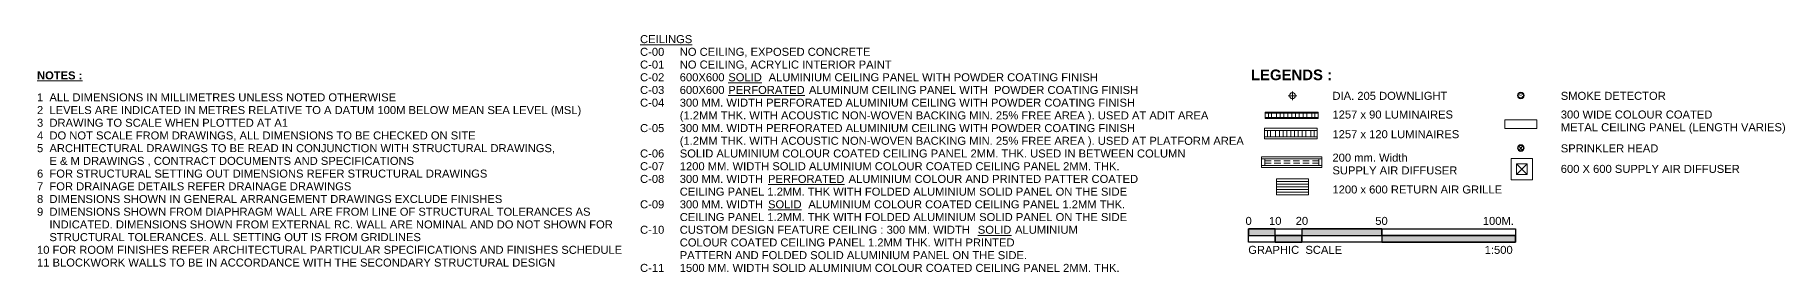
# Model space of a CAD drawing. Header units: millimetres. Extents: x 984 to 425800, y -34355 to 59419.
# Drawn here: x 425144 to 425800, y -131 to -42 of the extents above; entities that cross this region are included whole.
import ezdxf

# ---------------------------------------------------------------- set-up
doc = ezdxf.new("R2010")
doc.units = ezdxf.units.MM
doc.linetypes.add('Hidden - Short', pattern=[3.571875, 2.38125, -1.190625])
for name, color, linetype, lineweight in [('A-ANNO-NOTE', 3, 'Continuous', 25), ('A-DETL', 1, 'Continuous', 70), ('G-ANNO-TEXT', 3, 'Continuous', 9)]:
    doc.layers.add(name, color=color, linetype=linetype, lineweight=lineweight)
doc.styles.add('Arial_5', font='arial.ttf', dxfattribs={"height": 3})
doc.styles.add('Arial_6', font='arial.ttf', dxfattribs={"height": 1.5})
doc.styles.add('Arial_B', font='arialbd.ttf', dxfattribs={"height": 4})
doc.styles.add('Arial_B_1', font='arialbd.ttf', dxfattribs={"height": 3})

# ---------------------------------------------------------------- blocks, each defined once
blk = doc.blocks.new('Graphic scale 500 - Graphic scale 500-16623879-DD_Legend Notes Part Plans - Ceiling Plan 1_500 finish')
at = {"layer": 'A-ANNO-NOTE', "lineweight": 9}
h = blk.add_hatch(color=256, dxfattribs=at)
h.paths.add_polyline_path([(336.45, -117.24), (306.45, -117.24), (306.45, -114.76), (336.45, -114.76)])
h.paths.add_polyline_path([(296.45, -114.76), (296.45, -117.24), (286.45, -117.24), (286.45, -114.76)])
h = blk.add_hatch(color=256, dxfattribs=at)
h.paths.add_polyline_path([(386.45, -119.72), (336.45, -119.72), (336.45, -117.24), (386.45, -117.24)])
h.paths.add_polyline_path([(306.45, -117.24), (306.45, -119.72), (296.45, -119.72), (296.45, -117.24)])
at = {"layer": 'A-ANNO-NOTE'}
for p, q in [((286.45, -119.72), (286.45, -114.76)), ((286.45, -114.76), (386.45, -114.76)), ((296.45, -114.76), (286.45, -114.76)), ((286.45, -114.76), (286.45, -117.24)), ((286.45, -117.24), (386.45, -117.24)), ((286.45, -117.24), (296.45, -117.24)), ((296.45, -119.72), (296.45, -114.76)), ((296.45, -117.24), (296.45, -114.76)), ((306.45, -117.24), (296.45, -117.24)), ((296.45, -117.24), (296.45, -119.72)), ((306.45, -114.76), (306.45, -119.72)), ((336.45, -114.76), (306.45, -114.76)), ((306.45, -114.76), (306.45, -117.24)), ((306.45, -119.72), (306.45, -117.24)), ((306.45, -117.24), (336.45, -117.24)), ((336.45, -114.76), (336.45, -119.72)), ((336.45, -117.24), (336.45, -114.76)), ((386.45, -117.24), (336.45, -117.24)), ((336.45, -117.24), (336.45, -119.72)), ((386.45, -114.76), (386.45, -119.72)), ((386.45, -119.72), (386.45, -117.24)), ((386.45, -119.72), (286.45, -119.72)), ((296.45, -119.72), (306.45, -119.72)), ((336.45, -119.72), (386.45, -119.72))]:
    blk.add_line(p, q, dxfattribs=at)
at = {"layer": 'A-ANNO-NOTE', "lineweight": 9, "char_height": 3, "attachment_point": 1, "style": 'Arial_5', "bg_fill": 3, "box_fill_scale": 1.25, "bg_fill_color": 256, "bg_fill_true_color": 13158600, "bg_fill_transparency": 0}
for s, insert, width in [('0', (285.31, -110.27), 2.8861), ('10', (294.12, -110.27), 5.7721), ('50', (333.95, -110.27), 5.7721), ('100M.', (374.26, -110.27), 14.3502), ('GRAPHIC  SCALE', (286.34, -121.12), 43.211), ('1:500', (374.96, -121.12), 12.9873)]:
    blk.add_mtext(s, dxfattribs=dict(at, insert=insert, width=width))
at = {"layer": 'A-ANNO-NOTE', "lineweight": 9, "insert": (304.12, -110.27), "char_height": 3, "width": 5.7721, "attachment_point": 1, "style": 'Arial_5', "bg_fill": 3, "box_fill_scale": 1.25, "bg_fill_color": 256, "bg_fill_true_color": 13158600, "bg_fill_transparency": 0}
blk.add_mtext('20', dxfattribs=at)

msp = doc.modelspace()

# ---------------------------------------------------------------- linework, layer by layer
at = {"layer": 'A-DETL', "lineweight": 9}
for p, q in [((425616.75, -64.9), (425613.52, -64.9)), ((425615.14, -63.29), (425615.14, -66.52)), ((425604.93, -70.99), (425624.73, -70.99)), ((425604.93, -73.43), (425604.93, -70.99)), ((425604.93, -71.4), (425624.73, -71.4)), ((425606.15, -73.02), (425606.15, -71.4)), ((425607.23, -73.02), (425607.23, -71.4)), ((425609.11, -73.02), (425609.11, -71.4)), ((425610.59, -73.02), (425610.59, -71.4)), ((425611.94, -73.02), (425611.94, -71.4)), ((425613.4, -73.02), (425613.4, -71.4)), ((425614.86, -73.02), (425614.86, -71.4)), ((425616.25, -73.02), (425616.25, -71.4)), ((425617.6, -73.02), (425617.6, -71.4)), ((425619.13, -73.02), (425619.13, -71.4)), ((425620.52, -73.02), (425620.52, -71.4)), ((425622.36, -73.02), (425622.36, -71.4)), ((425623.57, -71.4), (425623.57, -73.02)), ((425624.73, -70.99), (425624.73, -73.43)), ((425604.62, -77.03), (425624.42, -77.03)), ((425604.62, -80.99), (425604.62, -77.03)), ((425604.62, -77.86), (425624.42, -77.86)), ((425624.73, -73.02), (425604.93, -73.02)), ((425624.73, -73.43), (425604.93, -73.43)), ((425605.83, -80.29), (425605.83, -77.86)), ((425606.92, -80.29), (425606.92, -77.86)), ((425608.8, -80.29), (425608.8, -77.86)), ((425610.28, -80.29), (425610.28, -77.86)), ((425611.63, -80.29), (425611.63, -77.86)), ((425613.09, -80.29), (425613.09, -77.86)), ((425614.55, -80.29), (425614.55, -77.86)), ((425615.94, -80.29), (425615.94, -77.86)), ((425617.29, -80.29), (425617.29, -77.86)), ((425618.82, -80.29), (425618.82, -77.86)), ((425620.21, -80.29), (425620.21, -77.86)), ((425622.05, -80.29), (425622.05, -77.86)), ((425623.26, -77.86), (425623.26, -80.29)), ((425624.42, -77.03), (425624.42, -80.99)), ((425694.71, -73.84), (425706.69, -73.84)), ((425694.71, -77.16), (425694.71, -73.84)), ((425706.69, -77.16), (425694.71, -77.16)), ((425706.69, -73.84), (425706.69, -77.16)), ((425624.42, -80.29), (425604.62, -80.29)), ((425624.42, -80.99), (425604.62, -80.99)), ((425700.04, -83.72), (425701.35, -85.23)), ((425701.39, -83.72), (425700.08, -85.23)), ((425603.51, -87.75), (425626.17, -87.75)), ((425603.51, -91.7), (425603.51, -87.75)), ((425603.51, -88.57), (425626.17, -88.57)), ((425626.17, -91), (425603.51, -91)), ((425626.17, -91.7), (425603.51, -91.7)), ((425604.73, -91), (425604.73, -88.57)), ((425625.01, -88.57), (425625.01, -91)), ((425626.17, -87.75), (425626.17, -91.7)), ((425705.05, -88.34), (425697.05, -88.34)), ((425697.05, -88.34), (425697.05, -96.34)), ((425699.05, -90.34), (425699.05, -94.34)), ((425703.05, -90.34), (425699.05, -90.34)), ((425703.05, -94.34), (425699.05, -90.34)), ((425699.05, -94.34), (425703.05, -90.34)), ((425703.05, -94.34), (425703.05, -90.34)), ((425705.05, -96.34), (425705.05, -88.34)), ((425609.14, -96.02), (425621.14, -96.02)), ((425609.14, -102.02), (425609.14, -96.02)), ((425621.14, -97.02), (425609.14, -97.02)), ((425621.14, -98.02), (425609.14, -98.02)), ((425621.14, -96.02), (425621.14, -102.02)), ((425697.05, -96.34), (425705.05, -96.34)), ((425699.05, -94.34), (425703.05, -94.34)), ((425621.14, -99.02), (425609.14, -99.02)), ((425621.14, -100.02), (425609.14, -100.02)), ((425621.14, -101.02), (425609.14, -101.02)), ((425621.14, -102.02), (425609.14, -102.02))]:
    msp.add_line(p, q, dxfattribs=at)
at = {"layer": 'A-DETL', "linetype": 'Hidden - Short', "lineweight": 9}
for p, q in [((425604.73, -89.29), (425625.01, -89.29)), ((425625.01, -90.18), (425604.73, -90.18))]:
    msp.add_line(p, q, dxfattribs=at)
at = {"layer": 'A-DETL', "lineweight": 9}
for centre, radius in [((425615.14, -64.86), 1.12), ((425700.71, -64.77), 1.25), ((425700.71, -64.77), 1), ((425700.71, -84.46), 1.25), ((425700.71, -84.46), 1)]:
    msp.add_circle(centre, radius, dxfattribs=at)

# ---------------------------------------------------------------- block references
at = {"layer": 'A-ANNO-NOTE', "lineweight": 9}
msp.add_blockref('Graphic scale 500 - Graphic scale 500-16623879-DD_Legend Notes Part Plans - Ceiling Plan 1_500 finish', (425312.23, 0), dxfattribs=at)

# ---------------------------------------------------------------- texts
at = {"layer": 'G-ANNO-TEXT', "color": 7, "attachment_point": 1}
for s, insert, char_height, width, style in [('\\LCEILINGS', (425370.61, -42.15), 3, 24.0506, 'Arial_5'), ('C-00', (425370.61, -46.91), 3, 11.1435, 'Arial_5'), ('C-01', (425370.61, -51.68), 3, 11.1435, 'Arial_5'), ('^I^I', (425379.8, -46.91), 3, 6.8945, 'Arial_5'), ('^I^I', (425379.8, -51.68), 3, 6.8945, 'Arial_5'), ('NO CEILING, EXPOSED CONCRETE', (425385.49, -46.91), 3, 87.7046, 'Arial_5'), ('NO CEILING, ACRYLIC INTERIOR PAINT', (425385.49, -51.68), 3, 97.5654, 'Arial_5'), ('\\LNOTES :', (425144.58, -55.74), 3, 20.924, 'Arial_B_1'), ('C-02', (425370.61, -56.44), 3, 11.1435, 'Arial_5'), ('^I^I', (425379.8, -56.44), 3, 6.8945, 'Arial_5'), ('600X600 ', (425385.49, -56.44), 3, 22.0464, 'Arial_5'), ('\\LSOLID ', (425403.68, -56.44), 3, 16.9156, 'Arial_5'), (' ALUMINIUM CEILING PANEL WITH POWDER COATING FINISH', (425417.64, -56.44), 3, 153.6033, 'Arial_5'), ('LEGENDS :', (425599.56, -55.04), 4, 37.1181, 'Arial_B'), ('C-03', (425370.61, -61.2), 3, 11.1435, 'Arial_5'), ('^I^I', (425379.8, -61.2), 3, 6.8945, 'Arial_5'), ('600X600 ', (425385.49, -61.2), 3, 22.0464, 'Arial_5'), ('\\LPERFORATED ', (425403.68, -61.2), 3, 36.6371, 'Arial_5'), ('ALUMINUM CEILING PANEL WITH  POWDER COATING FINISH ', (425433.91, -61.2), 3, 153.6033, 'Arial_5'), ('DIA. 205 DOWNLIGHT', (425630.13, -63.4), 3, 53.3122, 'Arial_5'), ('S', (425700.02, -64.1), 1.5, 1.6835, 'Arial_6'), ('SMOKE DETECTOR', (425715.71, -63.4), 3, 48.4219, 'Arial_5'), ('^I', (425560.38, -65.96), 3, 4.4895, 'Arial_5'), ('1257 x 90 LUMINAIRES', (425630.13, -70.4), 3, 55.5569, 'Arial_5'), ('300 WIDE COLOUR COATED', (425715.71, -70.4), 3, 70.1477, 'Arial_5'), ('1257 x 120 LUMINAIRES', (425630.13, -77.77), 3, 58.443, 'Arial_5'), ('METAL CEILING PANEL (LENGTH VARIES)', (425715.71, -75.16), 3, 103.7384, 'Arial_5'), ('SPRINKLER HEAD', (425715.71, -83.09), 3, 44.8945, 'Arial_5'), ('SUPPLY AIR DIFFUSER', (425630.13, -91.34), 3, 57.4008, 'Arial_5'), ('200 mm. Width ', (425630.13, -86.57), 3, 36.7173, 'Arial_5'), ('600 X 600 SUPPLY AIR DIFFUSER', (425715.71, -90.78), 3, 82.3333, 'Arial_5'), ('C-08', (425370.61, -94.54), 3, 11.1435, 'Arial_5'), ('^I^I', (425379.8, -94.54), 3, 6.8945, 'Arial_5'), ('300 MM. WIDTH ', (425385.49, -94.54), 3, 40.0844, 'Arial_5'), ('\\LPERFORATED ', (425418.57, -94.54), 3, 36.6371, 'Arial_5'), ('ALUMINIUM COLOUR AND PRINTED PATTER COATED ', (425448.79, -94.54), 3, 134.7637, 'Arial_5'), ('^I^I^I', (425370.61, -99.3), 3, 18.038, 'Arial_5'), ('CEILING PANEL 1.2MM. THK WITH FOLDED ALUMINIUM SOLID PANEL ON THE SIDE', (425385.49, -99.3), 3, 206.4345, 'Arial_5'), ('\\LSOLID ', (425418.57, -104.06), 3, 16.9156, 'Arial_5'), (' ALUMINIUM COLOUR COATED CEILING PANEL 1.2MM THK. ', (425432.52, -104.06), 3, 148.7932, 'Arial_5'), ('1200 x 600 RETURN AIR GRILLE', (425630.13, -98.5), 3, 78.2447, 'Arial_5'), ('\\LSOLID ', (425497.21, -113.59), 3, 16.9156, 'Arial_5'), ('ALUMINIUM ', (425511.17, -113.59), 3, 30.2236, 'Arial_5')]:
    msp.add_mtext(s, dxfattribs=dict(at, insert=insert, char_height=char_height, width=width, style=style))
at = {"layer": 'G-ANNO-TEXT', "color": 7, "insert": (425144.58, -63.96), "char_height": 3, "width": 165.8691, "attachment_point": 1, "style": 'Arial_5', "bg_fill": 3, "box_fill_scale": 1.25, "bg_fill_color": 256, "bg_fill_true_color": 13158600, "bg_fill_transparency": 0}
msp.add_mtext('1  ALL DIMENSIONS IN MILLIMETRES UNLESS NOTED OTHERWISE', dxfattribs=at)

# ---------------------------------------------------------------- next in the draw order: texts
at = {"layer": 'G-ANNO-TEXT', "color": 7, "insert": (425144.58, -68.73), "char_height": 3, "width": 251.4894, "attachment_point": 1, "style": 'Arial_5', "bg_fill": 3, "box_fill_scale": 1.25, "bg_fill_color": 256, "bg_fill_true_color": 13158600, "bg_fill_transparency": 0}
msp.add_mtext('2  LEVELS ARE INDICATED IN METRES RELATIVE TO A DATUM 100M BELOW MEAN SEA LEVEL (MSL)', dxfattribs=at)

# ---------------------------------------------------------------- next in the draw order: texts
at = {"layer": 'G-ANNO-TEXT', "color": 7, "char_height": 3, "attachment_point": 1, "style": 'Arial_5'}
for s, insert, width in [('^I^I^I', (425370.61, -70.73), 18.038), ('C-04 ', (425370.61, -65.96), 12.5865), ('^I', (425380.99, -65.96), 5.4515), ('300 MM. WIDTH PERFORATED ALUMINIUM CEILING WITH POWDER COATING FINISH ', (425385.49, -65.96), 211.9662), ('(1.2MM THK. WITH ACOUSTIC NON-WOVEN BACKING MIN. 25% FREE AREA ). USED AT ADIT AREA ', (425385.49, -70.73), 245.637), ('C-05 ', (425370.61, -75.49), 12.5865), ('^I', (425380.99, -75.49), 5.4515), ('300 MM. WIDTH PERFORATED ALUMINIUM CEILING WITH POWDER COATING FINISH ', (425385.49, -75.49), 211.9662)]:
    msp.add_mtext(s, dxfattribs=dict(at, insert=insert, width=width))
at = {"layer": 'G-ANNO-TEXT', "color": 7, "insert": (425144.58, -73.49), "char_height": 3, "width": 116.4852, "attachment_point": 1, "style": 'Arial_5', "bg_fill": 3, "box_fill_scale": 1.25, "bg_fill_color": 256, "bg_fill_true_color": 13158600, "bg_fill_transparency": 0}
msp.add_mtext('3  DRAWING TO SCALE WHEN PLOTTED AT A1', dxfattribs=at)

# ---------------------------------------------------------------- next in the draw order: texts
at = {"layer": 'G-ANNO-TEXT', "color": 7, "insert": (425144.58, -78.25), "char_height": 3, "width": 202.4261, "attachment_point": 1, "style": 'Arial_5', "bg_fill": 3, "box_fill_scale": 1.25, "bg_fill_color": 256, "bg_fill_true_color": 13158600, "bg_fill_transparency": 0}
msp.add_mtext('4  DO NOT SCALE FROM DRAWINGS, ALL DIMENSIONS TO BE CHECKED ON SITE', dxfattribs=at)

# ---------------------------------------------------------------- next in the draw order: texts
at = {"layer": 'G-ANNO-TEXT', "color": 7, "insert": (425144.58, -83.01), "char_height": 3, "width": 239.4641, "attachment_point": 1, "style": 'Arial_5', "bg_fill": 3, "box_fill_scale": 1.25, "bg_fill_color": 256, "bg_fill_true_color": 13158600, "bg_fill_transparency": 0}
msp.add_mtext('5  ARCHITECTURAL DRAWINGS TO BE READ IN CONJUNCTION WITH STRUCTURAL DRAWINGS,', dxfattribs=at)

# ---------------------------------------------------------------- next in the draw order: texts
at = {"layer": 'G-ANNO-TEXT', "color": 7, "char_height": 3, "attachment_point": 1, "style": 'Arial_5'}
for s, insert, width in [('^I^I^I', (425370.61, -80.25), 18.038), ('C-06 ', (425370.61, -85.01), 12.5865), ('^I', (425380.99, -85.01), 5.4515), ('SOLID ALUMINIUM COLOUR COATED CEILING PANEL 2MM. THK. USED IN BETWEEN COLUMN', (425385.49, -85.01), 233.1307), ('(1.2MM THK. WITH ACOUSTIC NON-WOVEN BACKING MIN. 25% FREE AREA ). USED AT PLATFORM AREA', (425385.49, -80.25), 260.4683), ('C-07  ', (425370.61, -89.78), 14.0295), ('^I', (425382.19, -89.78), 4.0084), ('1200 MM. WIDTH SOLID ALUMINIUM COLOUR COATED CEILING PANEL 2MM. THK.', (425385.49, -89.78), 202.9071)]:
    msp.add_mtext(s, dxfattribs=dict(at, insert=insert, width=width))
at = {"layer": 'G-ANNO-TEXT', "color": 7, "insert": (425144.58, -87.78), "char_height": 3, "width": 173.9662, "attachment_point": 1, "style": 'Arial_5', "bg_fill": 3, "box_fill_scale": 1.25, "bg_fill_color": 256, "bg_fill_true_color": 13158600, "bg_fill_transparency": 0}
msp.add_mtext('    E & M DRAWINGS , CONTRACT DOCUMENTS AND SPECIFICATIONS', dxfattribs=at)

# ---------------------------------------------------------------- next in the draw order: texts
at = {"layer": 'G-ANNO-TEXT', "color": 7, "insert": (425144.58, -92.54), "char_height": 3, "width": 207.7974, "attachment_point": 1, "style": 'Arial_5', "bg_fill": 3, "box_fill_scale": 1.25, "bg_fill_color": 256, "bg_fill_true_color": 13158600, "bg_fill_transparency": 0}
msp.add_mtext('6  FOR STRUCTURAL SETTING OUT DIMENSIONS REFER STRUCTURAL DRAWINGS', dxfattribs=at)

# ---------------------------------------------------------------- next in the draw order: texts
at = {"layer": 'G-ANNO-TEXT', "color": 7, "insert": (425144.58, -97.3), "char_height": 3, "width": 145.0253, "attachment_point": 1, "style": 'Arial_5', "bg_fill": 3, "box_fill_scale": 1.25, "bg_fill_color": 256, "bg_fill_true_color": 13158600, "bg_fill_transparency": 0}
msp.add_mtext('7  FOR DRAINAGE DETAILS REFER DRAINAGE DRAWINGS', dxfattribs=at)

# ---------------------------------------------------------------- next in the draw order: texts
at = {"layer": 'G-ANNO-TEXT', "color": 7, "insert": (425144.58, -102.06), "char_height": 3, "width": 214.5316, "attachment_point": 1, "style": 'Arial_5', "bg_fill": 3, "box_fill_scale": 1.25, "bg_fill_color": 256, "bg_fill_true_color": 13158600, "bg_fill_transparency": 0}
msp.add_mtext('8  DIMENSIONS SHOWN IN GENERAL ARRANGEMENT DRAWINGS EXCLUDE FINISHES', dxfattribs=at)

# ---------------------------------------------------------------- next in the draw order: texts
at = {"layer": 'G-ANNO-TEXT', "color": 7, "insert": (425144.58, -106.83), "char_height": 3, "width": 259.7468, "attachment_point": 1, "style": 'Arial_5', "bg_fill": 3, "box_fill_scale": 1.25, "bg_fill_color": 256, "bg_fill_true_color": 13158600, "bg_fill_transparency": 0}
msp.add_mtext('9  DIMENSIONS SHOWN FROM DIAPHRAGM WALL ARE FROM LINE OF STRUCTURAL TOLERANCES AS   ', dxfattribs=at)

# ---------------------------------------------------------------- next in the draw order: texts
at = {"layer": 'G-ANNO-TEXT', "color": 7, "char_height": 3, "attachment_point": 1, "style": 'Arial_5'}
for s, insert, width in [('C-09', (425370.61, -104.06), 11.1435), ('^I^I', (425379.8, -104.06), 6.8945), ('300 MM. WIDTH ', (425385.49, -104.06), 40.0844)]:
    msp.add_mtext(s, dxfattribs=dict(at, insert=insert, width=width))
at = {"layer": 'G-ANNO-TEXT', "color": 7, "insert": (425144.58, -111.59), "char_height": 3, "width": 268.6455, "attachment_point": 1, "style": 'Arial_5', "bg_fill": 3, "box_fill_scale": 1.25, "bg_fill_color": 256, "bg_fill_true_color": 13158600, "bg_fill_transparency": 0}
msp.add_mtext('    INDICATED. DIMENSIONS SHOWN FROM EXTERNAL RC. WALL ARE NOMINAL AND DO NOT SHOWN FOR  ', dxfattribs=at)

# ---------------------------------------------------------------- next in the draw order: texts
at = {"layer": 'G-ANNO-TEXT', "color": 7, "char_height": 3, "attachment_point": 1, "style": 'Arial_5'}
for s, insert, width in [('^I^I^I', (425370.61, -108.83), 18.038), ('CEILING PANEL 1.2MM. THK WITH FOLDED ALUMINIUM SOLID PANEL ON THE SIDE', (425385.49, -108.83), 206.4345), ('C-10 ', (425370.61, -113.59), 12.5865), ('^I', (425380.99, -113.59), 5.4515), ('CUSTOM DESIGN FEATURE CEILING : 300 MM. WIDTH ', (425385.49, -113.59), 135.405)]:
    msp.add_mtext(s, dxfattribs=dict(at, insert=insert, width=width))
at = {"layer": 'G-ANNO-TEXT', "color": 7, "insert": (425144.58, -116.35), "char_height": 3, "width": 177.1729, "attachment_point": 1, "style": 'Arial_5', "bg_fill": 3, "box_fill_scale": 1.25, "bg_fill_color": 256, "bg_fill_true_color": 13158600, "bg_fill_transparency": 0}
msp.add_mtext('    STRUCTURAL TOLERANCES. ALL SETTING OUT IS FROM GRIDLINES', dxfattribs=at)

# ---------------------------------------------------------------- next in the draw order: texts
at = {"layer": 'G-ANNO-TEXT', "color": 7, "insert": (425144.58, -121.11), "char_height": 3, "width": 269.4472, "attachment_point": 1, "style": 'Arial_5', "bg_fill": 3, "box_fill_scale": 1.25, "bg_fill_color": 256, "bg_fill_true_color": 13158600, "bg_fill_transparency": 0}
msp.add_mtext('10 FOR ROOM FINISHES REFER ARCHITECTURAL PARTICULAR SPECIFICATIONS AND FINISHES SCHEDULE', dxfattribs=at)

# ---------------------------------------------------------------- next in the draw order: texts
at = {"layer": 'G-ANNO-TEXT', "color": 7, "char_height": 3, "attachment_point": 1, "style": 'Arial_5'}
for s, insert, width in [('^I^I^I', (425370.61, -118.35), 18.038), ('COLOUR COATED CEILING PANEL 1.2MM THK. WITH PRINTED ', (425385.49, -118.35), 156.0886)]:
    msp.add_mtext(s, dxfattribs=dict(at, insert=insert, width=width))
at = {"layer": 'G-ANNO-TEXT', "color": 7, "insert": (425144.58, -125.88), "char_height": 3, "width": 239.5442, "attachment_point": 1, "style": 'Arial_5', "bg_fill": 3, "box_fill_scale": 1.25, "bg_fill_color": 256, "bg_fill_true_color": 13158600, "bg_fill_transparency": 0}
msp.add_mtext('11 BLOCKWORK WALLS TO BE IN ACCORDANCE WITH THE SECONDARY STRUCTURAL DESIGN', dxfattribs=at)

# ---------------------------------------------------------------- next in the draw order: texts
at = {"layer": 'G-ANNO-TEXT', "color": 7, "char_height": 3, "attachment_point": 1, "style": 'Arial_5'}
for s, insert, width in [('^I^I^I', (425370.61, -123.11), 18.038), ('PATTERN AND FOLDED SOLID ALUMINIUM PANEL ON THE SIDE.', (425385.49, -123.11), 160.0168), ('C-11 ', (425370.61, -127.88), 12.5865), ('^I', (425380.99, -127.88), 5.4515), ('1500 MM. WIDTH SOLID ALUMINIUM COLOUR COATED CEILING PANEL 2MM. THK.', (425385.49, -127.88), 202.9071)]:
    msp.add_mtext(s, dxfattribs=dict(at, insert=insert, width=width))

doc.saveas('drawing.dxf')
